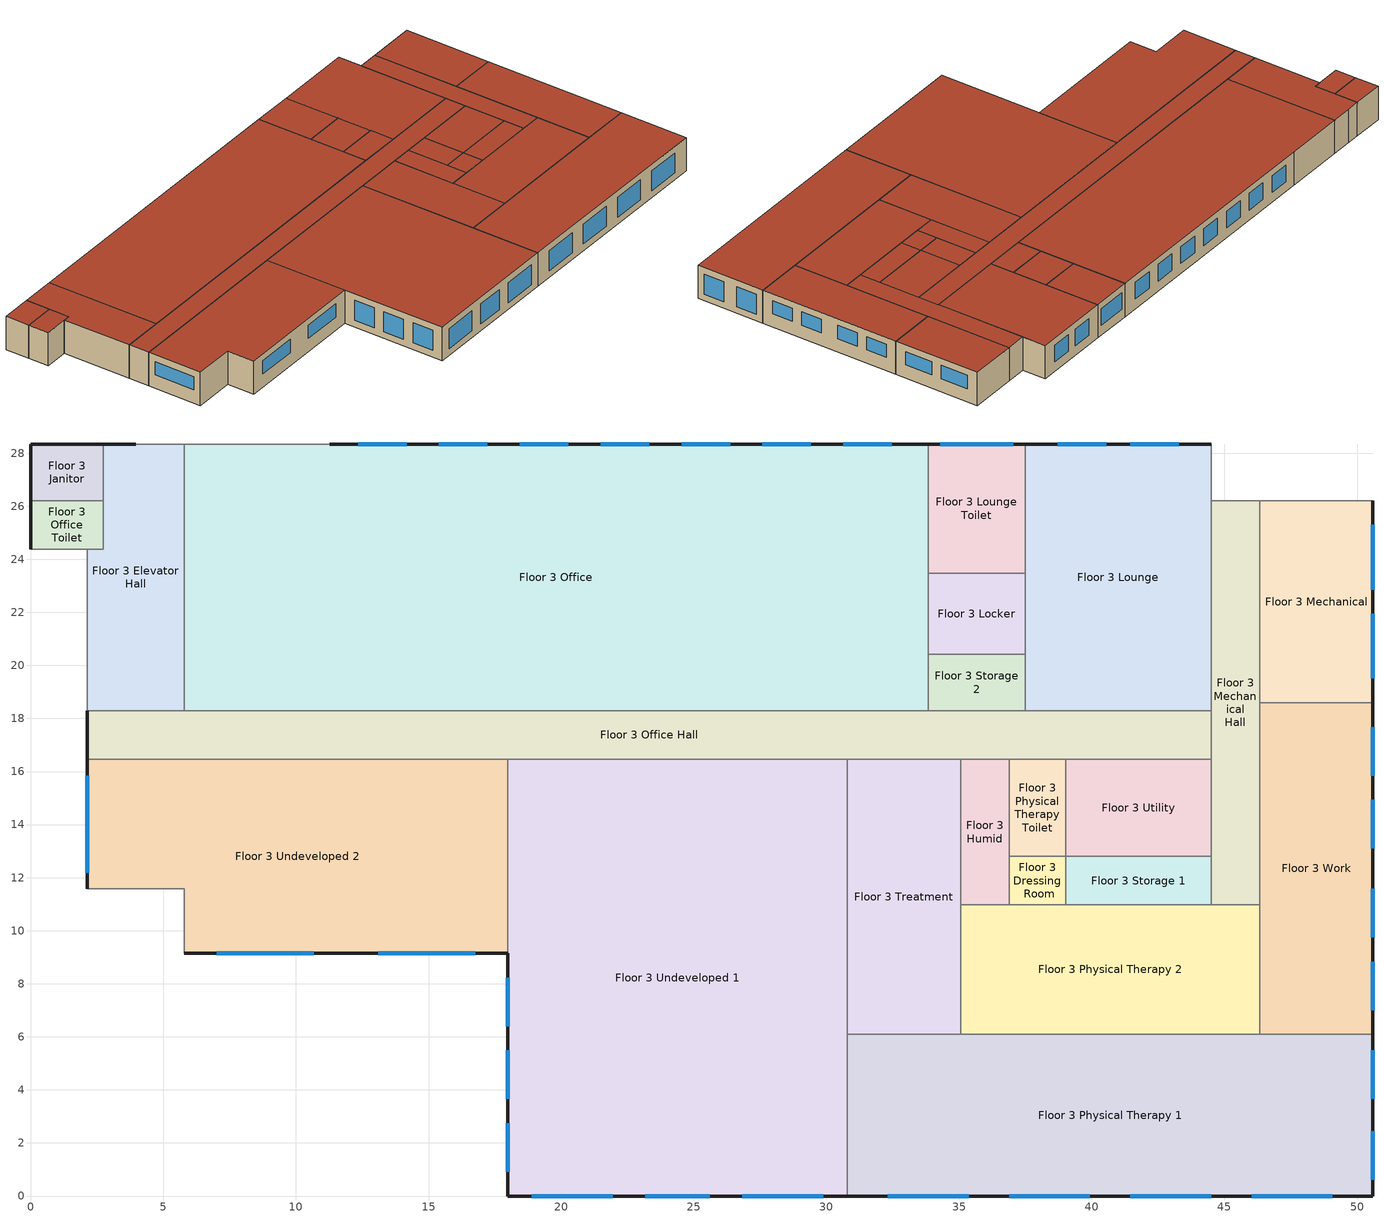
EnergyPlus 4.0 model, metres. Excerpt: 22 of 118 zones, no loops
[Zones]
Floor 3 Utility
 floor adiabatic (INT-FLOOR-TOPSIDE): 44.5,16.46 44.5,12.8 39.01,12.8 39.01,16.46 z6.1
 wall adiabatic (int-walls): 44.5,16.46 39.01,16.46 39.01,12.8 44.5,12.8 44.5,16.46 z6.1:9.14
 roof outside (roof-IEAD-nonres): 44.5,12.8 44.5,16.46 39.01,16.46 39.01,12.8 z9.14
Floor 3 Undeveloped 1
 floor adiabatic (INT-FLOOR-TOPSIDE): 17.98,0 17.98,16.46 30.78,16.46 30.78,0 z6.1
 wall outside (ext-walls-steelframe-nonres): 17.98,9.14 17.98,0 30.78,0 z6.1:9.14
 wall adiabatic (int-walls): 30.78,0 30.78,16.46 17.98,16.46 17.98,9.14 z6.1:9.14
 window (window-nonres-fixed): 17.98,5.49 17.98,3.66 / 23.16,0 25.6,0 / 18.9,0 21.95,0 / 17.98,8.23 17.98,6.4 / 26.82,0 29.87,0 / 17.98,2.74 17.98,0.91 z6.71:8.53
 roof outside (roof-IEAD-nonres): 30.78,0 30.78,16.46 17.98,16.46 17.98,0 z9.14
Floor 3 Dressing Room
 floor adiabatic (INT-FLOOR-TOPSIDE): 36.88,12.8 39.01,12.8 39.01,10.97 36.88,10.97 z6.1
 wall adiabatic (int-walls): 39.01,12.8 36.88,12.8 36.88,10.97 39.01,10.97 39.01,12.8 z6.1:9.14
 roof outside (roof-IEAD-nonres): 39.01,12.8 36.88,12.8 36.88,10.97 39.01,10.97 z9.14
Floor 3 Storage 1
 floor adiabatic (INT-FLOOR-TOPSIDE): 39.01,10.97 39.01,12.8 44.5,12.8 44.5,10.97 z6.1
 wall adiabatic (int-walls): 39.01,12.8 39.01,10.97 44.5,10.97 44.5,12.8 39.01,12.8 z6.1:9.14
 roof outside (roof-IEAD-nonres): 39.01,12.8 39.01,10.97 44.5,10.97 44.5,12.8 z9.14
Floor 3 Office Hall
 floor adiabatic (INT-FLOOR-TOPSIDE): 2.13,18.29 44.5,18.29 44.5,16.46 2.13,16.46 z6.1
 wall outside (ext-walls-steelframe-nonres): 2.13,18.29 2.13,16.46 z6.1:9.14
 wall adiabatic (int-walls): 2.13,16.46 44.5,16.46 44.5,18.29 2.13,18.29 z6.1:9.14
 roof outside (roof-IEAD-nonres): 44.5,16.46 44.5,18.29 2.13,18.29 2.13,16.46 z9.14
Floor 3 Undeveloped 2
 floor adiabatic (INT-FLOOR-TOPSIDE): 17.98,16.46 17.98,9.14 5.79,9.14 5.79,11.58 2.13,11.58 2.13,16.46 z6.1
 wall outside (ext-walls-steelframe-nonres): 5.79,9.14 17.98,9.14 / 2.13,16.46 2.13,11.58 z6.1:9.14
 wall adiabatic (int-walls): 17.98,9.14 17.98,16.46 2.13,16.46 z6.1:9.14
 wall to SW Stair (int-walls): 2.13,11.58 5.79,11.58 5.79,9.14 z6.1:9.14
 window (window-nonres-fixed): 13.11,9.14 16.76,9.14 / 2.13,15.85 2.13,12.19 / 7.01,9.14 10.67,9.14 z7.32:8.53
 roof outside (roof-IEAD-nonres): 2.13,16.46 2.13,11.58 5.79,11.58 5.79,9.14 17.98,9.14 17.98,16.46 z9.14
Floor 3 Janitor
 floor adiabatic (INT-FLOOR-TOPSIDE): 2.74,28.35 2.74,26.21 0,26.21 0,28.35 z6.1
 wall outside (ext-walls-steelframe-nonres): 2.74,28.35 0,28.35 0,26.21 z6.1:9.14
 wall adiabatic (int-walls): 0,26.21 2.74,26.21 2.74,28.35 z6.1:9.14
 roof outside (roof-IEAD-nonres): 2.74,26.21 2.74,28.35 0,28.35 0,26.21 z9.14
Floor 3 Mechanical
 floor adiabatic (INT-FLOOR-TOPSIDE): 50.6,26.21 50.6,18.59 46.33,18.59 46.33,26.21 z6.1
 wall outside (ext-walls-steelframe-nonres): 50.6,18.59 50.6,26.21 z6.1:9.14
 wall adiabatic (int-walls): 46.33,26.21 46.33,18.59 50.6,18.59 z6.1:9.14
 wall to NE Stair (int-walls): 50.6,26.21 46.33,26.21 z6.1:9.14
 window (window-nonres-fixed): 50.6,19.51 50.6,21.95 / 50.6,22.86 50.6,25.3 z7.32:8.53
 roof outside (roof-IEAD-nonres): 50.6,18.59 50.6,26.21 46.33,26.21 46.33,18.59 z9.14
Floor 3 Storage 2
 floor adiabatic (INT-FLOOR-TOPSIDE): 33.83,18.29 33.83,20.42 37.49,20.42 37.49,18.29 z6.1
 wall adiabatic (int-walls): 37.49,20.42 33.83,20.42 33.83,18.29 37.49,18.29 37.49,20.42 z6.1:9.14
 roof outside (roof-IEAD-nonres): 33.83,20.42 33.83,18.29 37.49,18.29 37.49,20.42 z9.14
Floor 3 Elevator Hall
 floor adiabatic (INT-FLOOR-TOPSIDE): 2.74,28.35 5.79,28.35 5.79,18.29 2.13,18.29 2.13,24.38 2.74,24.38 z6.1
 wall outside (ext-walls-steelframe-nonres): 3.96,28.35 2.74,28.35 z6.1:9.14
 wall adiabatic (int-walls): 2.13,18.29 5.79,18.29 5.79,28.35 / 2.74,28.35 2.74,24.38 2.13,24.38 z6.1:9.14
 wall to NW Stair (int-walls): 5.79,28.35 3.96,28.35 z6.1:9.14
 wall to NW Elevator (int-walls): 2.13,24.38 2.13,18.29 z6.1:9.14
 roof outside (roof-IEAD-nonres): 2.74,28.35 2.74,24.38 2.13,24.38 2.13,18.29 5.79,18.29 5.79,28.35 z9.14
Floor 3 Humid
 floor adiabatic (INT-FLOOR-TOPSIDE): 35.05,16.46 36.88,16.46 36.88,10.97 35.05,10.97 z6.1
 wall adiabatic (int-walls): 35.05,16.46 35.05,10.97 36.88,10.97 36.88,16.46 35.05,16.46 z6.1:9.14
 roof outside (roof-IEAD-nonres): 36.88,16.46 35.05,16.46 35.05,10.97 36.88,10.97 z9.14
Floor 3 Treatment
 floor adiabatic (INT-FLOOR-TOPSIDE): 35.05,16.46 35.05,6.1 30.78,6.1 30.78,16.46 z6.1
 wall adiabatic (int-walls): 35.05,6.1 35.05,10.97 35.05,16.46 30.78,16.46 30.78,6.1 35.05,6.1 z6.1:9.14
 roof outside (roof-IEAD-nonres): 30.78,6.1 35.05,6.1 35.05,16.46 30.78,16.46 z9.14
Floor 3 Physical Therapy 2
 floor adiabatic (INT-FLOOR-TOPSIDE): 35.05,6.1 35.05,10.97 46.33,10.97 46.33,6.1 z6.1
 wall adiabatic (int-walls): 35.05,10.97 35.05,6.1 46.33,6.1 46.33,10.97 35.05,10.97 z6.1:9.14
 roof outside (roof-IEAD-nonres): 35.05,6.1 46.33,6.1 46.33,10.97 35.05,10.97 z9.14
Floor 3 Office
 floor adiabatic (INT-FLOOR-TOPSIDE): 5.79,18.29 5.79,28.35 33.83,28.35 33.83,18.29 z6.1
 wall outside (ext-walls-steelframe-nonres): 33.83,28.35 11.28,28.35 z6.1:9.14
 wall adiabatic (int-walls): 5.79,28.35 5.79,18.29 33.83,18.29 33.83,28.35 z6.1:9.14
 wall to NW Stair (int-walls): 11.28,28.35 5.79,28.35 z6.1:9.14
 window (window-nonres-fixed): 26.37,28.35 24.54,28.35 / 14.17,28.35 12.34,28.35 / 17.22,28.35 15.39,28.35 / 32.46,28.35 30.63,28.35 / 29.41,28.35 27.58,28.35 / 20.27,28.35 18.44,28.35 / 23.32,28.35 21.49,28.35 z7.01:8.53
 roof outside (roof-IEAD-nonres): 5.79,28.35 5.79,18.29 33.83,18.29 33.83,28.35 z9.14
Floor 3 Mechanical Hall
 floor adiabatic (INT-FLOOR-TOPSIDE): 46.33,10.97 44.5,10.97 44.5,26.21 46.33,26.21 z6.1
 wall adiabatic (int-walls): 44.5,26.21 44.5,10.97 46.33,10.97 46.33,26.21 z6.1:9.14
 wall to NE Stair (int-walls): 46.33,26.21 44.5,26.21 z6.1:9.14
 roof outside (roof-IEAD-nonres): 46.33,10.97 46.33,26.21 44.5,26.21 44.5,10.97 z9.14
Floor 3 Work
 floor adiabatic (INT-FLOOR-TOPSIDE): 50.6,18.59 50.6,6.1 46.33,6.1 46.33,18.59 z6.1
 wall outside (ext-walls-steelframe-nonres): 50.6,6.1 50.6,18.59 z6.1:9.14
 wall adiabatic (int-walls): 50.6,18.59 46.33,18.59 46.33,6.1 50.6,6.1 z6.1:9.14
 window (window-nonres-fixed): 50.6,9.75 50.6,11.58 / 50.6,15.85 50.6,17.68 / 50.6,13.11 50.6,14.94 / 50.6,7.01 50.6,8.84 z7.32:8.53
 roof outside (roof-IEAD-nonres): 46.33,6.1 50.6,6.1 50.6,18.59 46.33,18.59 z9.14
Floor 3 Physical Therapy 1
 floor adiabatic (INT-FLOOR-TOPSIDE): 50.6,0 30.78,0 30.78,6.1 50.6,6.1 z6.1
 wall outside (ext-walls-steelframe-nonres): 30.78,0 50.6,0 50.6,6.1 z6.1:9.14
 wall adiabatic (int-walls): 50.6,6.1 30.78,6.1 30.78,0 z6.1:9.14
 window (window-nonres-fixed): 36.88,0 39.93,0 / 32.31,0 35.36,0 / 46.02,0 49.07,0 / 50.6,0.61 50.6,2.44 / 41.45,0 44.5,0 / 50.6,3.66 50.6,5.49 z6.71:8.53
 roof outside (roof-IEAD-nonres): 30.78,6.1 30.78,0 50.6,0 50.6,6.1 z9.14
Floor 3 Physical Therapy Toilet
 floor adiabatic (INT-FLOOR-TOPSIDE): 39.01,12.8 36.88,12.8 36.88,16.46 39.01,16.46 z6.1
 wall adiabatic (int-walls): 39.01,12.8 39.01,16.46 36.88,16.46 36.88,12.8 39.01,12.8 z6.1:9.14
 roof outside (roof-IEAD-nonres): 36.88,12.8 39.01,12.8 39.01,16.46 36.88,16.46 z9.14
Floor 3 Office Toilet
 floor adiabatic (INT-FLOOR-TOPSIDE): 0,26.21 2.74,26.21 2.74,24.38 0,24.38 z6.1
 wall outside (ext-walls-steelframe-nonres): 0,26.21 0,24.38 z6.1:9.14
 wall adiabatic (int-walls): 2.13,24.38 2.74,24.38 2.74,26.21 0,26.21 z6.1:9.14
 wall to NW Elevator (int-walls): 0,24.38 2.13,24.38 z6.1:9.14
 roof outside (roof-IEAD-nonres): 2.74,26.21 0,26.21 0,24.38 2.74,24.38 z9.14
Floor 3 Lounge
 floor adiabatic (INT-FLOOR-TOPSIDE): 37.49,28.35 44.5,28.35 44.5,18.29 37.49,18.29 z6.1
 wall outside (ext-walls-steelframe-nonres): 44.5,28.35 37.49,28.35 z6.1:9.14
 wall adiabatic (int-walls): 37.49,28.35 37.49,18.29 44.5,18.29 44.5,26.21 z6.1:9.14
 wall to NE Stair (int-walls): 44.5,26.21 44.5,28.35 z6.1:9.14
 window (window-nonres-fixed): 43.28,28.35 41.45,28.35 / 40.54,28.35 38.71,28.35 z7.01:8.53
 roof outside (roof-IEAD-nonres): 44.5,28.35 37.49,28.35 37.49,18.29 44.5,18.29 z9.14
Floor 3 Lounge Toilet
 floor adiabatic (INT-FLOOR-TOPSIDE): 37.49,28.35 37.49,23.47 33.83,23.47 33.83,28.35 z6.1
 wall outside (ext-walls-steelframe-nonres): 37.49,28.35 33.83,28.35 z6.1:9.14
 wall adiabatic (int-walls): 33.83,28.35 33.83,23.47 37.49,23.47 37.49,28.35 z6.1:9.14
 window (window-nonres-fixed): 37.03,28.35 34.29,28.35 z7.01:8.53
 roof outside (roof-IEAD-nonres): 37.49,23.47 37.49,28.35 33.83,28.35 33.83,23.47 z9.14
Floor 3 Locker
 floor adiabatic (INT-FLOOR-TOPSIDE): 37.49,23.47 37.49,20.42 33.83,20.42 33.83,23.47 z6.1
 wall adiabatic (int-walls): 33.83,23.47 33.83,20.42 37.49,20.42 37.49,23.47 33.83,23.47 z6.1:9.14
 roof outside (roof-IEAD-nonres): 37.49,20.42 37.49,23.47 33.83,23.47 33.83,20.42 z9.14
[Site:Location]
USA NV-LAS VEGAS: Latitude {deg}=36.07; Longitude {deg}=-115.17; Time Zone {hr}=-8; Elevation {m}=664
[SizingPeriod:DesignDay] Barometric Pressure {Pa}=93598; Rain {0-no,1-yes}=0; Snow on ground {0-no,1-yes}=0; Day of Month=21; Daylight Savings Time Indicator=0; Humidity Indicating Type=WetBulb
Name | Maximum Dry-Bulb Temperature {C} | Daily Temp Range {C} | Humidity Indicating Conditions at Maximum Dry-Bulb | Wind Speed {m/s} design conditions vs. traditional 6.71 m/s (15 mph) | Wind Direction {Degrees; N=0, S=180} | Clearness {0.0 to 1.1} | Month | Day Type | Wind Speed {m/s} design conditions vs. traditional 3.35 m/s (7mph)
LAS_VEGAS Ann Htg 99.6% Condns DB | -1.7 | 0 | -1.7 | 3.1 | 240 | 0 | 1 | WinterDesignDay
LAS_VEGAS Ann Clg .4% Condns WB=>MDB | 34.7 | 13.6 | 21.9 |  | 230 | 1 | 7 | SummerDesignDay | 5.3
[Site:GroundTemperature:BuildingSurface]
18.89, 18.889, 18.895, 20.344, 20.899, 20.929, 20.753, 20.826, 21.013, 20.868, 19.246, 18.923
[Site:WaterMainsTemperature]
Calculation Method=CORRELATION; Annual Average Outdoor Air Temperature {C}=19.48; Maximum Difference In Monthly Average Outdoor Air Temperatures {deltaC}=25.6
[Building]
Benchmark Outpatient Post-1980 V1.2_4.0: North Axis=0; Terrain=City; Loads Convergence Tolerance Value=0.04; Temperature Convergence Tolerance Value=0.2; Solar Distribution=FullInteriorAndExterior; Maximum Number of Warmup Days=25
[Construction]
ext-walls-steelframe-nonres: Wood Siding, Steel Frame NonRes Wall Insulation, 1/2IN Gypsum
roof-IEAD-nonres: Roof Membrane, IEAD NonRes Roof Insulation, Metal Decking
int-walls: 1/2IN Gypsum, 1/2IN Gypsum
INT-FLOOR-TOPSIDE: MAT-CC05 4 HW CONCRETE, CP02 CARPET PAD
window-nonres-fixed: ExistingBuildingNonRes Fixed Assembly Window
InteriorFurnishings: Std Wood 6inch
[Material] Thermal Absorptance=0.9
Name | Roughness | Thickness {m} | Conductivity {W/m-K} | Density {kg/m3} | Specific Heat {J/kg-K} | Solar Absorptance | Visible Absorptance | Density | Specific Heat
Steel Frame NonRes Wall Insulation | MediumRough | 0.038257 | 0.049 | 265 | 836.8 | 0.7 | 0.7
IEAD NonRes Roof Insulation | MediumRough | 0.16747 | 0.049 |  |  | 0.7 | 0.7 | 265 | 836.8
Wood Siding | MediumSmooth | 0.01 | 0.11 | 544.62 | 1210 | 0.78 | 0.78
1/2IN Gypsum | Smooth | 0.0127 | 0.16 | 784.9 | 830 | 0.92 | 0.92
Roof Membrane | VeryRough | 0.0095 | 0.16 | 1121.29 | 1460 | 0.7 | 0.7
Metal Decking | MediumSmooth | 0.0015 | 45.006 | 7680 | 418.4 | 0.7 | 0.3
MAT-CC05 4 HW CONCRETE | Rough | 0.1016 | 1.311 | 2240 | 836.8 | 0.7 | 0.7
Std Wood 6inch | MediumSmooth | 0.15 | 0.12 | 540 | 1210 | 0.7 | 0.7
[Material:NoMass]
CP02 CARPET PAD: Roughness=VeryRough; Thermal Resistance {(m2-K)/W}=0.2165; Thermal Absorptance=0.9; Solar Absorptance=0.7; Visible Absorptance=0.8
[WindowMaterial:SimpleGlazingSystem]
ExistingBuildingNonRes Fixed Assembly Window: U-Factor=6.92716; Solar Heat Gain Coefficient=0.25
[Zone] Type=1; Multiplier=1; Ceiling Height=-9999; Part of Total Floor Area=Yes
Name | Volume
Floor 3 Dressing Room | 11.8931
Floor 3 Elevator Hall | 104.772
Floor 3 Humid; Floor 3 Storage 1 | 30.5822
Floor 3 Janitor | 17.8396
Floor 3 Locker | 33.9802
Floor 3 Lounge | 214.925
Floor 3 Lounge Toilet | 54.3683
Floor 3 Mechanical | 99.109
Floor 3 Mechanical Hall | 84.9505
Floor 3 Office | 859.699
Floor 3 Office Hall | 236.162
Floor 3 Office Toilet | 15.2911
Floor 3 Physical Therapy 1 | 368.119
Floor 3 Physical Therapy 2 | 167.636
Floor 3 Physical Therapy Toilet; Floor 3 Storage 2 | 23.7862
Floor 3 Treatment | 134.788
Floor 3 Undeveloped 1 | 642.226
Floor 3 Undeveloped 2 | 326.21
Floor 3 Utility | 61.1644
Floor 3 Work | 162.539
[People] Schedule=BLDG_OCC_SCH; Number of People Calculation Method=Area/person; Fraction Radiant=0.3; User Specified Sensible Fraction=AUTOCALCULATE; Activity Level Schedule=ACTIVITY_SCH; Enable ASHRAE 55 Comfort Warnings=No; MRT Calculation=ZoneAveraged; Work Efficiency Schedule=WORK_EFF_SCH; Clothing Schedule=CLOTHING_SCH; Air Velocity Schedule=AIR_VELO_SCH; Thermal Comfort Report=FANGER
Name | Zone | Zone Area per Person
Floor 3 Dressing Room People | Floor 3 Dressing Room | 20
Floor 3 Humid People | Floor 3 Humid | 20
Floor 3 Locker People | Floor 3 Locker | 6.67
Floor 3 Lounge People | Floor 3 Lounge | 6.67
Floor 3 Office People | Floor 3 Office | 20
Floor 3 Physical Therapy 1 People | Floor 3 Physical Therapy 1 | 5
Floor 3 Physical Therapy 2 People | Floor 3 Physical Therapy 2 | 5
Floor 3 Treatment People | Floor 3 Treatment | 5
Floor 3 Undeveloped 1 People | Floor 3 Undeveloped 1 | 20
Floor 3 Undeveloped 2 People | Floor 3 Undeveloped 2 | 20
Floor 3 Work People | Floor 3 Work | 20
[Lights] Schedule=BLDG_LIGHT_SCH; Design Level Calculation Method=Watts/Area; Return Air Fraction=0; Fraction Radiant=0.7; Fraction Visible=0.2; Fraction Replaceable=1; Return Air Fraction is Calculated from Plenum Temperature=No
Name | Zone | Watts per Zone Area {W/m2}
Floor 3 Dressing Room_Lights | Floor 3 Dressing Room | 19.4
Floor 3 Elevator Hall_Lights | Floor 3 Elevator Hall | 8.61
Floor 3 Humid_Lights | Floor 3 Humid | 19.4
Floor 3 Janitor_Lights | Floor 3 Janitor | 10.8
Floor 3 Locker_Lights | Floor 3 Locker | 9.68
Floor 3 Lounge Toilet_Lights | Floor 3 Lounge Toilet | 8.61
Floor 3 Lounge_Lights | Floor 3 Lounge | 9.68
Floor 3 Mechanical Hall_Lights | Floor 3 Mechanical Hall | 8.61
Floor 3 Mechanical_Lights | Floor 3 Mechanical | 7.53
Floor 3 Office Hall_Lights | Floor 3 Office Hall | 8.61
Floor 3 Office Toilet_Lights | Floor 3 Office Toilet | 8.61
Floor 3 Office_Lights | Floor 3 Office | 19.4
Floor 3 Physical Therapy 1_Lights | Floor 3 Physical Therapy 1 | 17.2
Floor 3 Physical Therapy 2_Lights | Floor 3 Physical Therapy 2 | 17.2
Floor 3 Physical Therapy Toilet_Lights | Floor 3 Physical Therapy Toilet | 8.61
Floor 3 Storage 1_Lights | Floor 3 Storage 1 | 10.8
Floor 3 Storage 2_Lights | Floor 3 Storage 2 | 10.8
Floor 3 Treatment_Lights | Floor 3 Treatment | 17.2
Floor 3 Undeveloped 1_Lights | Floor 3 Undeveloped 1 | 19.4
Floor 3 Undeveloped 2_Lights | Floor 3 Undeveloped 2 | 19.4
Floor 3 Utility_Lights | Floor 3 Utility | 10.8
Floor 3 Work_Lights | Floor 3 Work | 19.4
[ElectricEquipment] Schedule=BLDG_EQUIP_SCH; Design Level Calculation Method=Watts/Area; Fraction Latent=0; Fraction Radiant=0.5; Fraction Lost=0
Name | Zone | Watts per Zone Floor Area {W/m2}
Floor 3 Dressing Room_PlugMisc_Equip | Floor 3 Dressing Room | 11.84
Floor 3 Elevator Hall_PlugMisc_Equip | Floor 3 Elevator Hall | 4.31
Floor 3 Humid_PlugMisc_Equip | Floor 3 Humid | 11.84
Floor 3 Janitor_PlugMisc_Equip | Floor 3 Janitor | 1.08
Floor 3 Locker_PlugMisc_Equip | Floor 3 Locker | 32.29
Floor 3 Lounge Toilet_PlugMisc_Equip | Floor 3 Lounge Toilet | 4.31
Floor 3 Lounge_PlugMisc_Equip | Floor 3 Lounge | 32.29
Floor 3 Mechanical Hall_PlugMisc_Equip | Floor 3 Mechanical Hall | 4.31
Floor 3 Mechanical_PlugMisc_Equip | Floor 3 Mechanical | 53.82
Floor 3 Office Hall_PlugMisc_Equip | Floor 3 Office Hall | 4.31
Floor 3 Office Toilet_PlugMisc_Equip | Floor 3 Office Toilet | 4.31
Floor 3 Office_PlugMisc_Equip | Floor 3 Office | 11.84
Floor 3 Physical Therapy 1_PlugMisc_Equip | Floor 3 Physical Therapy 1 | 16.15
Floor 3 Physical Therapy 2_PlugMisc_Equip | Floor 3 Physical Therapy 2 | 16.15
Floor 3 Physical Therapy Toilet_PlugMisc_Equip | Floor 3 Physical Therapy Toilet | 4.31
Floor 3 Storage 1_PlugMisc_Equip | Floor 3 Storage 1 | 1.08
Floor 3 Storage 2_PlugMisc_Equip | Floor 3 Storage 2 | 1.08
Floor 3 Treatment_PlugMisc_Equip | Floor 3 Treatment | 11.84
Floor 3 Undeveloped 1_PlugMisc_Equip | Floor 3 Undeveloped 1 | 11.84
Floor 3 Undeveloped 2_PlugMisc_Equip | Floor 3 Undeveloped 2 | 11.84
Floor 3 Utility_PlugMisc_Equip | Floor 3 Utility | 1.08
Floor 3 Work_PlugMisc_Equip | Floor 3 Work | 11.84
[Exterior:Lights]
Exterior Facade Lighting: Schedule=ALWAYS_ON; Design Level=2025; Control Option=AstronomicalClock
[ZoneInfiltration:DesignFlowRate] Schedule=INFIL_SCH; Design Volume Flow Rate Calculation Method=Flow/ExteriorWallArea; Flow per Exterior Surface Area {m3/s/m2}=0.001133; Constant Term Coefficient=1; Temperature Term Coefficient=0; Velocity Term Coefficient=0; Velocity Squared Term Coefficient=0
Name | Zone
Floor 3 Elevator Hall_Infiltration | Floor 3 Elevator Hall
Floor 3 Janitor_Infiltration | Floor 3 Janitor
Floor 3 Lounge Toilet_Infiltration | Floor 3 Lounge Toilet
Floor 3 Lounge_Infiltration | Floor 3 Lounge
Floor 3 Mechanical_Infiltration | Floor 3 Mechanical
Floor 3 Office_Infiltration | Floor 3 Office
Floor 3 Office Hall_Infiltration | Floor 3 Office Hall
Floor 3 Office Toilet_Infiltration | Floor 3 Office Toilet
Floor 3 Physical Therapy 1_Infiltration | Floor 3 Physical Therapy 1
Floor 3 Undeveloped 1_Infiltration | Floor 3 Undeveloped 1
Floor 3 Undeveloped 2_Infiltration | Floor 3 Undeveloped 2
Floor 3 Work_Infiltration | Floor 3 Work
[InternalMass] Construction=InteriorFurnishings
Name | Zone | Surface Area
Floor 3 Dressing Room Internal Mass | Floor 3 Dressing Room | 7.8039
Floor 3 Elevator Hall Internal Mass | Floor 3 Elevator Hall | 68.7482
Floor 3 Humid Internal Mass | Floor 3 Humid | 20.0671
Floor 3 Janitor Internal Mass | Floor 3 Janitor | 11.7058
Floor 3 Locker Internal Mass | Floor 3 Locker | 22.2967
Floor 3 Lounge Internal Mass | Floor 3 Lounge | 141.0268
Floor 3 Lounge Toilet Internal Mass | Floor 3 Lounge Toilet | 35.6748
Floor 3 Mechanical Hall Internal Mass | Floor 3 Mechanical Hall | 55.7418
Floor 3 Mechanical Internal Mass | Floor 3 Mechanical | 65.0321
Floor 3 Office Hall Internal Mass | Floor 3 Office Hall | 154.9623
Floor 3 Office Internal Mass | Floor 3 Office | 564.1073
Floor 3 Office Toilet Internal Mass | Floor 3 Office Toilet | 10.0335
Floor 3 Physical Therapy 1 Internal Mass | Floor 3 Physical Therapy 1 | 241.5479
Floor 3 Physical Therapy 2 Internal Mass | Floor 3 Physical Therapy 2 | 109.9972
Floor 3 Physical Therapy Toilet Internal Mass | Floor 3 Physical Therapy Toilet | 15.6077
Floor 3 Storage 1 Internal Mass | Floor 3 Storage 1 | 20.0671
Floor 3 Storage 2 Internal Mass | Floor 3 Storage 2 | 15.6077
Floor 3 Treatment Internal Mass | Floor 3 Treatment | 88.4437
Floor 3 Undeveloped 1 Internal Mass | Floor 3 Undeveloped 1 | 421.4082
Floor 3 Undeveloped 2 Internal Mass | Floor 3 Undeveloped 2 | 214.0486
Floor 3 Utility Internal Mass | Floor 3 Utility | 40.1341
Floor 3 Work Internal Mass | Floor 3 Work | 106.6527
[Schedule:Compact]
ALWAYS_ON: Through: 12/31, For: AllDays, Until: 24:00, 1
BLDG_EQUIP_SCH: Fraction, Through: 12/31, For: Weekdays, Until: 04:00, 0.3, Until: 06:00, 0.5, Until: 18:00, 1, Until: 20:00, 0.5, Until: 24:00, 0.3, For: SummerDesignDay, Until: 04:00, 0.3, Until: 06:00, 0.5, Until: 18:00, 1, Until: 20:00, 0.5, Until: 24:00, 0.3, For: Saturday, Until: 07:00, 0.3, Until: 09:00, 0.5, Until: 15:00, 0.8, Until: 20:00, 0.5, Until: 24:00, 0.3, For: Sunday Holidays WinterDesignDay AllOtherDays, Until: 08:00, 0.3, Until: 17:00, 0.5, Until: 24:00, 0.3
BLDG_LIGHT_SCH: Fraction, Through: 12/31, For: Weekdays, Until: 04:00, 0.1, Until: 06:00, 0.3, Until: 07:00, 0.6, Until: 18:00, 0.9, Until: 20:00, 0.6, Until: 22:00, 0.3, Until: 24:00, 0.1, For: SummerDesignDay, Until: 04:00, 0.1, Until: 06:00, 0.3, Until: 07:00, 0.6, Until: 18:00, 0.9, Until: 20:00, 0.6, Until: 22:00, 0.3, Until: 24:00, 0.1, For: Saturday, Until: 07:00, 0.1, Until: 09:00, 0.3, Until: 15:00, 0.4, Until: 20:00, 0.3, Until: 24:00, 0.1, For: Sunday Holidays WinterDesignDay AllOtherDays, Until: 08:00, 0.05, Until: 17:00, 0.1, Until: 24:00, 0.05
BLDG_OCC_SCH: Fraction, Through: 12/31, For: Weekdays, Until: 04:00, 0.05, Until: 06:00, 0.2, Until: 07:00, 0.5, Until: 18:00, 0.9, Until: 20:00, 0.5, Until: 22:00, 0.2, Until: 24:00, 0.05, For: SummerDesignDay, Until: 04:00, 0.05, Until: 06:00, 0.2, Until: 07:00, 0.5, Until: 18:00, 0.9, Until: 20:00, 0.5, Until: 22:00, 0.2, Until: 24:00, 0.05, For: Saturday, Until: 07:00, 0.05, Until: 09:00, 0.2, Until: 15:00, 0.3, Until: 20:00, 0.2, Until: 24:00, 0.05, For: Sunday Holidays WinterDesignDay AllOtherDays, Until: 08:00, 0, Until: 17:00, 0.05, Until: 24:00, 0
CLOTHING_SCH: Any Number, Through: 04/30, For: AllDays, Until: 24:00, 1, Through: 09/30, For: AllDays, Until: 24:00, 0.5, Through: 12/31, For: AllDays, Until: 24:00, 1
WORK_EFF_SCH: Fraction, Through: 12/31, For: AllDays, Until: 24:00, 0
AIR_VELO_SCH: Any Number, Through: 12/31, For: AllDays, Until: 24:00, 0.2
ACTIVITY_SCH: Any Number, Through: 12/31, For: AllDays, Until: 24:00, 120
INFIL_SCH: Fraction, Through: 12/31, For: Weekdays, Until: 24:00, 0.5, For: Saturday, Until: 24:00, 0.5, For: SummerDesignDay WinterDesignDay, Until: 24:00, 1, For: Sunday Holidays AllOtherDays, Until: 24:00, 0.5
